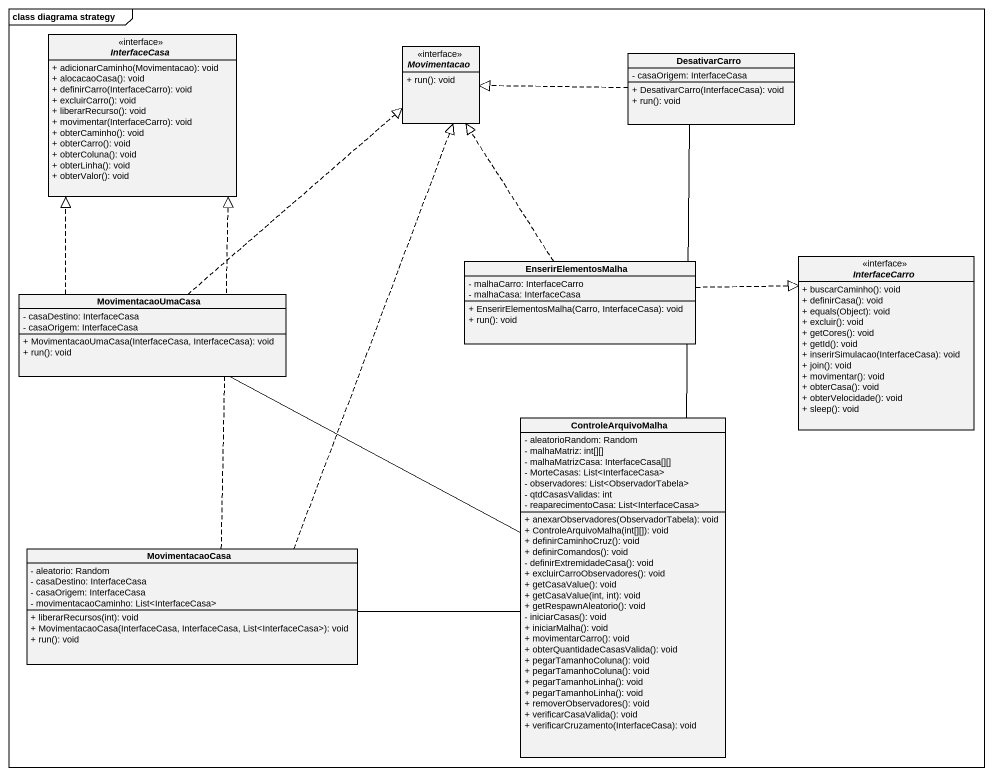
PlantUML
@startuml
mainframe class diagrama strategy
hide circle
hide empty members
skinparam classAttributeIconSize 0
interface InterfaceCasa {
  + adicionarCaminho(Movimentacao): void
  + alocacaoCasa(): void
  + definirCarro(InterfaceCarro): void
  + excluirCarro(): void
  + liberarRecurso(): void
  + movimentar(InterfaceCarro): void
  + obterCaminho(): void
  + obterCarro(): void
  + obterColuna(): void
  + obterLinha(): void
  + obterValor(): void
}
interface Movimentacao {
  + run(): void
}
class DesativarCarro {
  - casaOrigem: InterfaceCasa
  + DesativarCarro(InterfaceCasa): void
  + run(): void
}
interface InterfaceCarro {
  + buscarCaminho(): void
  + definirCasa(): void
  + equals(Object): void
  + excluir(): void
  + getCores(): void
  + getId(): void
  + inserirSimulacao(InterfaceCasa): void
  + join(): void
  + movimentar(): void
  + obterCasa(): void
  + obterVelocidade(): void
  + sleep(): void
}
class MovimentacaoUmaCasa {
  - casaDestino: InterfaceCasa
  - casaOrigem: InterfaceCasa
  + MovimentacaoUmaCasa(InterfaceCasa, InterfaceCasa): void
  + run(): void
}
class EnserirElementosMalha {
  - malhaCarro: InterfaceCarro
  - malhaCasa: InterfaceCasa
  + EnserirElementosMalha(Carro, InterfaceCasa): void
  + run(): void
}
class ControleArquivoMalha {
  - aleatorioRandom: Random
  - malhaMatriz: int[][]
  - malhaMatrizCasa: InterfaceCasa[][]
  - MorteCasas: List<InterfaceCasa>
  - observadores: List<ObservadorTabela>
  - qtdCasasValidas: int
  - reaparecimentoCasa: List<InterfaceCasa>
  + anexarObservadores(ObservadorTabela): void
  + ControleArquivoMalha(int[][]): void
  + definirCaminhoCruz(): void
  + definirComandos(): void
  - definirExtremidadeCasa(): void
  + excluirCarroObservadores(): void
  + getCasaValue(): void
  + getCasaValue(int, int): void
  + getRespawnAleatorio(): void
  - iniciarCasas(): void
  + iniciarMalha(): void
  + movimentarCarro(): void
  + obterQuantidadeCasasValida(): void
  + pegarTamanhoColuna(): void
  + pegarTamanhoColuna(): void
  + pegarTamanhoLinha(): void
  + pegarTamanhoLinha(): void
  + removerObservadores(): void
  + verificarCasaValida(): void
  + verificarCruzamento(InterfaceCasa): void
}
class MovimentacaoCasa {
  - aleatorio: Random
  - casaDestino: InterfaceCasa
  - casaOrigem: InterfaceCasa
  - movimentacaoCaminho: List<InterfaceCasa>
  + liberarRecursos(int): void
  + MovimentacaoCasa(InterfaceCasa, InterfaceCasa, List<InterfaceCasa>): void
  + run(): void
}
DesativarCarro .left.|> Movimentacao
MovimentacaoUmaCasa .up.|> InterfaceCasa
MovimentacaoUmaCasa .up.|> Movimentacao
EnserirElementosMalha .up.|> Movimentacao
EnserirElementosMalha .right.|> InterfaceCarro
ControleArquivoMalha -up- DesativarCarro
ControleArquivoMalha -left- MovimentacaoUmaCasa
ControleArquivoMalha -left- MovimentacaoCasa
MovimentacaoCasa .up.|> InterfaceCasa
MovimentacaoCasa .up.|> Movimentacao
@enduml
